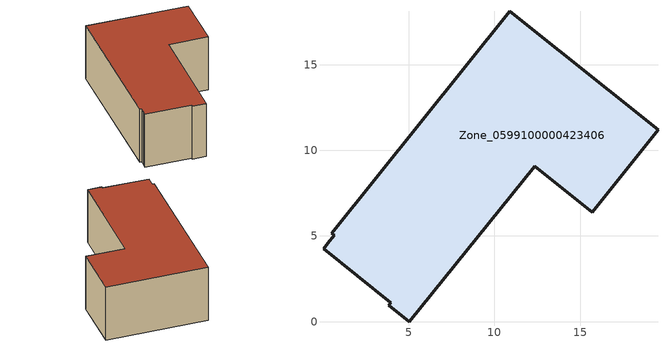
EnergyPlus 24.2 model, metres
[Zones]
Zone_0599100000423406
 floor ground (C_G): 0.02,4.26 0.28,4.58 0.66,5.05 0.51,5.17 10.88,18.11 19.55,11.2 15.71,6.39 12.35,9.07 5.02,0 3.81,0.95 3.93,1.1 z0
 wall outside (C_F): 3.93,1.1 3.81,0.95 5.02,0 12.35,9.07 15.71,6.39 19.55,11.2 10.88,18.11 0.51,5.17 0.66,5.05 0.28,4.58 0.02,4.26 3.93,1.1 z0:6.42
 roof outside (C_R): 0.28,4.58 0.02,4.26 3.93,1.1 3.81,0.95 5.02,0 12.35,9.07 15.71,6.39 19.55,11.2 10.88,18.11 0.51,5.17 0.66,5.05 z6.42
[BUILDING]
Pand.0599100000423406: North Axis=0; Terrain=City; Loads Convergence Tolerance Value=0.04; Temperature Convergence Tolerance Value=0.4; Solar Distribution=FullExterior; Maximum Number of Warmup Days=25; Minimum Number of Warmup Days=1
[Site:Location]
Rotterdam.The.Hague.AP_ZH_NLD Design_Conditions: Latitude=51.96; Longitude=4.45; Time Zone=1; Elevation=-4.5
[SITE:GROUNDTEMPERATURE:BUILDINGSURFACE]
18, 18, 18, 18, 18, 18, 18, 18, 18, 18, 18, 18
[MATERIAL] Thermal Absorptance=0.9; Solar Absorptance=0.7; Visible Absorptance=0.7
Name | Roughness | Thickness | Conductivity | Density | Specific Heat
G.D.2006-2014 | MediumSmooth | 0.15 | 0.06 | 540 | 1210
F.D.2006-2014 | Rough | 0.3 | 0.12 | 1920 | 840
R.D.2006-2014 | MediumRough | 0.2 | 0.08 | 1500 | 1000
[CONSTRUCTION]
C_G: G.D.2006-2014
C_F: F.D.2006-2014
C_R: R.D.2006-2014
[ZONE]
Zone_0599100000423406: Type=1; Multiplier=1; Ceiling Height=Autocalculate; Volume=Autocalculate; Floor Area=autocalculate; Part of Total Floor Area=Yes
[ZONEINFILTRATION:DESIGNFLOWRATE]
Infil_Zone_0599100000423406: Zone or ZoneList or Space or SpaceList=Zone_0599100000423406; Schedule=AlwaysOn; Design Flow Rate Calculation Method=Flow/Area; Flow Rate per Floor Area=0.0021; Constant Term Coefficient=1; Temperature Term Coefficient=0; Velocity Term Coefficient=0; Velocity Squared Term Coefficient=0
[HVACTEMPLATE:ZONE:IDEALLOADSAIRSYSTEM]
Zone_0599100000423406: Maximum Heating Supply Air Temperature=50; Minimum Cooling Supply Air Temperature=13; Maximum Heating Supply Air Humidity Ratio=0.0156; Minimum Cooling Supply Air Humidity Ratio=0.0077; Heating Limit=NoLimit; Cooling Limit=NoLimit; Dehumidification Control Type=ConstantSensibleHeatRatio; Cooling Sensible Heat Ratio=0.7; Dehumidification Setpoint=60; Humidification Control Type=None; Humidification Setpoint=30; Outdoor Air Method=None; Outdoor Air Flow Rate per Person=0.00944; Outdoor Air Flow Rate per Zone Floor Area=0; Outdoor Air Flow Rate per Zone=0; Demand Controlled Ventilation Type=None; Outdoor Air Economizer Type=NoEconomizer; Heat Recovery Type=None; Sensible Heat Recovery Effectiveness=0.7; Latent Heat Recovery Effectiveness=0.65
[ZONECONTROL:THERMOSTAT]
ThermostatControl_Zone_0599100000423406: Zone or ZoneList=Zone_0599100000423406; Control Type Schedule=DualSetpointControlType; Control 1=Thermostat_Zone_0599100000423406; Temperature Difference Between Cutout And Setpoint=0
[THERMOSTATSETPOINT:DUALSETPOINT]
Thermostat_Zone_0599100000423406: Heating Setpoint Temperature Schedule=HeatingSetpoint_Zone_0599100000423406; Cooling Setpoint Temperature Schedule=CoolingSetpoint_Zone_0599100000423406
[SCHEDULE:COMPACT]
HeatingSetpoint_Zone_0599100000423406: Through: 12/31, For: AllDays, Until: 24:00, 21
CoolingSetpoint_Zone_0599100000423406: Through: 12/31, For: AllDays, Until: 24:00, 24
DualSetpointControlType: Through: 12/31, For: AllDays, Until: 24:00, 4
AlwaysOn: Through: 12/31, For: AllDays, Until: 24:00, 1
